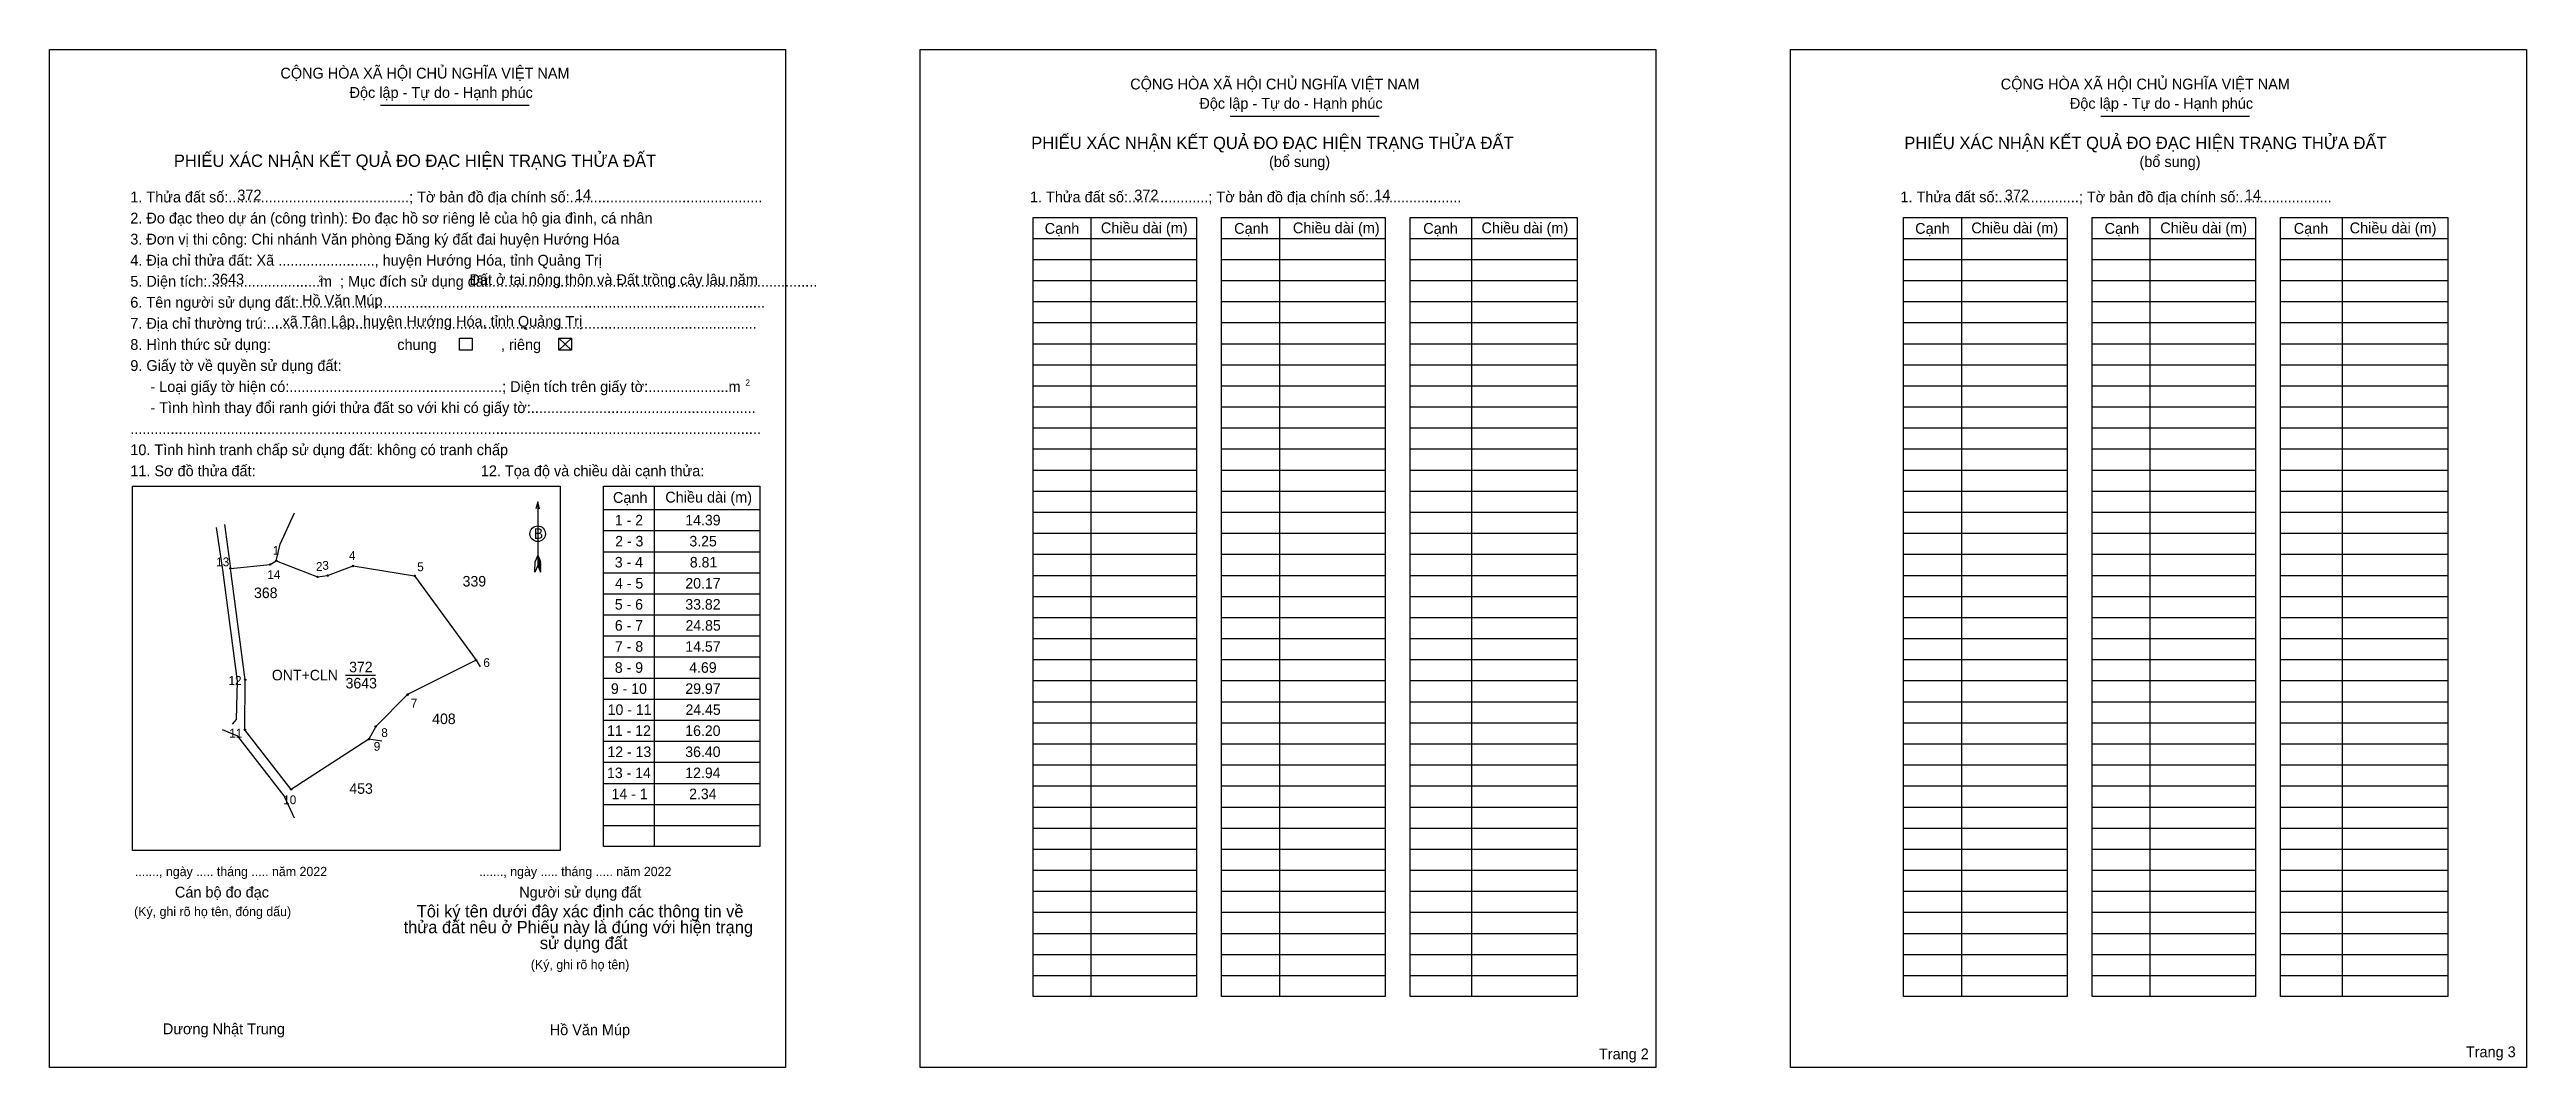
# Model space of a CAD drawing. Extents: x 548721 to 549523, y 1836236 to 1836566.
import ezdxf

# ---------------------------------------------------------------- set-up
doc = ezdxf.new("R2010")
doc.units = 0
for name, color, linetype in [('Level 1', 7, 'Continuous'), ('Level 10', 7, 'Continuous'), ('Level 11', 7, 'Continuous'), ('Level 13', 7, 'Continuous'), ('Level 2', 7, 'Continuous'), ('Level 25', 7, 'Continuous'), ('Level 48', 7, 'Continuous'), ('Level 50', 7, 'Continuous'), ('Level 52', 7, 'Continuous'), ('Level 55', 7, 'Continuous'), ('Level 6', 7, 'Continuous'), ('Level 9', 7, 'Continuous')]:
    doc.layers.add(name, color=color, linetype=linetype)

msp = doc.modelspace()

# ---------------------------------------------------------------- linework, layer by layer
at = {"layer": 'Level 1'}
for p, q in [((548720.63, 1836566.17), (548720.63, 1836566.17)), ((549002.56, 1836566.17), (549002.56, 1836566.17)), ((548827.81, 1836548.12), (548876.01, 1836548.12)), ((549103.05, 1836544.6), (549151.26, 1836544.6)), ((549384.99, 1836544.6), (549433.19, 1836544.6)), ((549057.92, 1836511.82), (549057.92, 1836259.44)), ((549118.99, 1836511.82), (549118.99, 1836259.44)), ((549181.19, 1836511.82), (549181.19, 1836259.44)), ((549339.85, 1836511.82), (549339.85, 1836259.44)), ((549400.92, 1836511.82), (549400.92, 1836259.44)), ((549463.13, 1836511.82), (549463.13, 1836259.44)), ((549039.16, 1836505), (549092.14, 1836505)), ((549100.23, 1836505), (549153.21, 1836505)), ((549161.3, 1836505), (549215.41, 1836505)), ((549321.09, 1836505), (549374.07, 1836505)), ((549382.16, 1836505), (549435.14, 1836505)), ((549443.23, 1836505), (549497.35, 1836505)), ((549039.16, 1836498.18), (549092.14, 1836498.18)), ((549039.16, 1836491.36), (549092.14, 1836491.36)), ((549100.23, 1836498.18), (549153.21, 1836498.18)), ((549100.23, 1836491.36), (549153.21, 1836491.36)), ((549161.3, 1836498.18), (549215.41, 1836498.18)), ((549161.3, 1836491.36), (549215.41, 1836491.36)), ((549321.09, 1836498.18), (549374.07, 1836498.18)), ((549321.09, 1836491.36), (549374.07, 1836491.36)), ((549382.16, 1836498.18), (549435.14, 1836498.18)), ((549382.16, 1836491.36), (549435.14, 1836491.36)), ((549443.23, 1836498.18), (549497.35, 1836498.18)), ((549443.23, 1836491.36), (549497.35, 1836491.36)), ((549039.16, 1836484.54), (549092.14, 1836484.54)), ((549100.23, 1836484.54), (549153.21, 1836484.54)), ((549161.3, 1836484.54), (549215.41, 1836484.54)), ((549321.09, 1836484.54), (549374.07, 1836484.54)), ((549382.16, 1836484.54), (549435.14, 1836484.54)), ((549443.23, 1836484.54), (549497.35, 1836484.54)), ((549039.16, 1836477.72), (549092.14, 1836477.72)), ((549100.23, 1836477.72), (549153.21, 1836477.72)), ((549161.3, 1836477.72), (549215.41, 1836477.72)), ((549321.09, 1836477.72), (549374.07, 1836477.72)), ((549382.16, 1836477.72), (549435.14, 1836477.72)), ((549443.23, 1836477.72), (549497.35, 1836477.72)), ((548885.58, 1836472.67), (548889.67, 1836468.85)), ((548885.58, 1836468.85), (548889.67, 1836472.67)), ((549039.16, 1836470.9), (549092.14, 1836470.9)), ((549100.23, 1836470.9), (549153.21, 1836470.9)), ((549161.3, 1836470.9), (549215.41, 1836470.9)), ((549321.09, 1836470.9), (549374.07, 1836470.9)), ((549382.16, 1836470.9), (549435.14, 1836470.9)), ((549443.23, 1836470.9), (549497.35, 1836470.9)), ((549039.16, 1836464.08), (549092.14, 1836464.08)), ((549100.23, 1836464.08), (549153.21, 1836464.08)), ((549161.3, 1836464.08), (549215.41, 1836464.08)), ((549321.09, 1836464.08), (549374.07, 1836464.08)), ((549382.16, 1836464.08), (549435.14, 1836464.08)), ((549443.23, 1836464.08), (549497.35, 1836464.08)), ((549039.16, 1836457.25), (549092.14, 1836457.25)), ((549100.23, 1836457.25), (549153.21, 1836457.25)), ((549161.3, 1836457.25), (549215.41, 1836457.25)), ((549321.09, 1836457.25), (549374.07, 1836457.25)), ((549382.16, 1836457.25), (549435.14, 1836457.25)), ((549443.23, 1836457.25), (549497.35, 1836457.25)), ((549039.16, 1836450.43), (549092.14, 1836450.43)), ((549039.16, 1836443.61), (549092.14, 1836443.61)), ((549100.23, 1836450.43), (549153.21, 1836450.43)), ((549100.23, 1836443.61), (549153.21, 1836443.61)), ((549161.3, 1836450.43), (549215.41, 1836450.43)), ((549161.3, 1836443.61), (549215.41, 1836443.61)), ((549321.09, 1836450.43), (549374.07, 1836450.43)), ((549321.09, 1836443.61), (549374.07, 1836443.61)), ((549382.16, 1836450.43), (549435.14, 1836450.43)), ((549382.16, 1836443.61), (549435.14, 1836443.61)), ((549443.23, 1836450.43), (549497.35, 1836450.43)), ((549443.23, 1836443.61), (549497.35, 1836443.61)), ((549039.16, 1836436.79), (549092.14, 1836436.79)), ((549100.23, 1836436.79), (549153.21, 1836436.79)), ((549161.3, 1836436.79), (549215.41, 1836436.79)), ((549321.09, 1836436.79), (549374.07, 1836436.79)), ((549382.16, 1836436.79), (549435.14, 1836436.79)), ((549443.23, 1836436.79), (549497.35, 1836436.79)), ((549039.16, 1836429.97), (549092.14, 1836429.97)), ((549100.23, 1836429.97), (549153.21, 1836429.97)), ((549161.3, 1836429.97), (549215.41, 1836429.97)), ((549321.09, 1836429.97), (549374.07, 1836429.97)), ((549382.16, 1836429.97), (549435.14, 1836429.97)), ((549443.23, 1836429.97), (549497.35, 1836429.97)), ((548747.48, 1836424.75), (548747.48, 1836424.75)), ((548878.73, 1836419.65), (548878.73, 1836399.01)), ((548916.42, 1836424.78), (548916.42, 1836308.02)), ((549039.16, 1836423.15), (549092.14, 1836423.15)), ((549100.23, 1836423.15), (549153.21, 1836423.15)), ((549161.3, 1836423.15), (549215.41, 1836423.15)), ((549321.09, 1836423.15), (549374.07, 1836423.15)), ((549382.16, 1836423.15), (549435.14, 1836423.15)), ((549443.23, 1836423.15), (549497.35, 1836423.15)), ((548900.05, 1836417.17), (548950.64, 1836417.17)), ((549039.16, 1836416.33), (549092.14, 1836416.33)), ((549100.23, 1836416.33), (549153.21, 1836416.33)), ((549161.3, 1836416.33), (549215.41, 1836416.33)), ((549321.09, 1836416.33), (549374.07, 1836416.33)), ((549382.16, 1836416.33), (549435.14, 1836416.33)), ((549443.23, 1836416.33), (549497.35, 1836416.33)), ((548900.05, 1836410.34), (548950.64, 1836410.34)), ((548900.05, 1836403.52), (548950.64, 1836403.52)), ((549039.16, 1836409.51), (549092.14, 1836409.51)), ((549039.16, 1836402.68), (549092.14, 1836402.68)), ((549100.23, 1836409.51), (549153.21, 1836409.51)), ((549100.23, 1836402.68), (549153.21, 1836402.68)), ((549161.3, 1836409.51), (549215.41, 1836409.51)), ((549161.3, 1836402.68), (549215.41, 1836402.68)), ((549321.09, 1836409.51), (549374.07, 1836409.51)), ((549321.09, 1836402.68), (549374.07, 1836402.68)), ((549382.16, 1836409.51), (549435.14, 1836409.51)), ((549382.16, 1836402.68), (549435.14, 1836402.68)), ((549443.23, 1836409.51), (549497.35, 1836409.51)), ((549443.23, 1836402.68), (549497.35, 1836402.68)), ((548877.82, 1836396.91), (548877.87, 1836400.32)), ((548878.73, 1836399.01), (548877.82, 1836396.91)), ((548878.73, 1836402.42), (548877.87, 1836400.32)), ((548878.73, 1836402.42), (548879.61, 1836400.32)), ((548878.73, 1836402.13), (548879.61, 1836400.01)), ((548878.73, 1836401.83), (548879.61, 1836399.72)), ((548878.73, 1836401.54), (548879.62, 1836399.41)), ((548878.73, 1836401.23), (548879.62, 1836399.11)), ((548878.73, 1836400.94), (548879.62, 1836398.8)), ((548878.73, 1836400.64), (548879.62, 1836398.49)), ((548878.73, 1836400.34), (548879.63, 1836398.18)), ((548878.73, 1836400.05), (548879.63, 1836397.88)), ((548878.73, 1836399.75), (548879.63, 1836397.57)), ((548878.73, 1836399.46), (548879.64, 1836397.27)), ((548878.73, 1836399.01), (548879.64, 1836396.91)), ((548879.64, 1836396.91), (548879.61, 1836400.32)), ((548900.05, 1836396.7), (548950.64, 1836396.7)), ((549039.16, 1836395.86), (549092.14, 1836395.86)), ((549100.23, 1836395.86), (549153.21, 1836395.86)), ((549161.3, 1836395.86), (549215.41, 1836395.86)), ((549321.09, 1836395.86), (549374.07, 1836395.86)), ((549382.16, 1836395.86), (549435.14, 1836395.86)), ((549443.23, 1836395.86), (549497.35, 1836395.86)), ((548900.05, 1836389.88), (548950.64, 1836389.88)), ((549039.16, 1836389.04), (549092.14, 1836389.04)), ((549100.23, 1836389.04), (549153.21, 1836389.04)), ((549161.3, 1836389.04), (549215.41, 1836389.04)), ((549321.09, 1836389.04), (549374.07, 1836389.04)), ((549382.16, 1836389.04), (549435.14, 1836389.04)), ((549443.23, 1836389.04), (549497.35, 1836389.04)), ((548900.05, 1836383.06), (548950.64, 1836383.06)), ((549039.16, 1836382.22), (549092.14, 1836382.22)), ((549100.23, 1836382.22), (549153.21, 1836382.22)), ((549161.3, 1836382.22), (549215.41, 1836382.22)), ((549321.09, 1836382.22), (549374.07, 1836382.22)), ((549382.16, 1836382.22), (549435.14, 1836382.22)), ((549443.23, 1836382.22), (549497.35, 1836382.22)), ((548900.05, 1836376.24), (548950.64, 1836376.24)), ((549039.16, 1836375.4), (549092.14, 1836375.4)), ((549100.23, 1836375.4), (549153.21, 1836375.4)), ((549161.3, 1836375.4), (549215.41, 1836375.4)), ((549321.09, 1836375.4), (549374.07, 1836375.4)), ((549382.16, 1836375.4), (549435.14, 1836375.4)), ((549443.23, 1836375.4), (549497.35, 1836375.4)), ((548900.05, 1836369.42), (548950.64, 1836369.42)), ((548900.05, 1836362.6), (548950.64, 1836362.6)), ((549039.16, 1836368.58), (549092.14, 1836368.58)), ((549100.23, 1836368.58), (549153.21, 1836368.58)), ((549161.3, 1836368.58), (549215.41, 1836368.58)), ((549321.09, 1836368.58), (549374.07, 1836368.58)), ((549382.16, 1836368.58), (549435.14, 1836368.58)), ((549443.23, 1836368.58), (549497.35, 1836368.58)), ((548900.05, 1836355.77), (548950.64, 1836355.77)), ((549039.16, 1836361.76), (549092.14, 1836361.76)), ((549039.16, 1836354.93), (549092.14, 1836354.93)), ((549100.23, 1836361.76), (549153.21, 1836361.76)), ((549100.23, 1836354.93), (549153.21, 1836354.93)), ((549161.3, 1836361.76), (549215.41, 1836361.76)), ((549161.3, 1836354.93), (549215.41, 1836354.93)), ((549321.09, 1836361.76), (549374.07, 1836361.76)), ((549321.09, 1836354.93), (549374.07, 1836354.93)), ((549382.16, 1836361.76), (549435.14, 1836361.76)), ((549382.16, 1836354.93), (549435.14, 1836354.93)), ((549443.23, 1836361.76), (549497.35, 1836361.76)), ((549443.23, 1836354.93), (549497.35, 1836354.93)), ((548900.05, 1836348.95), (548950.64, 1836348.95)), ((549039.16, 1836348.11), (549092.14, 1836348.11)), ((549100.23, 1836348.11), (549153.21, 1836348.11)), ((549161.3, 1836348.11), (549215.41, 1836348.11)), ((549321.09, 1836348.11), (549374.07, 1836348.11)), ((549382.16, 1836348.11), (549435.14, 1836348.11)), ((549443.23, 1836348.11), (549497.35, 1836348.11)), ((548900.05, 1836342.13), (548950.64, 1836342.13)), ((549039.16, 1836341.29), (549092.14, 1836341.29)), ((549100.23, 1836341.29), (549153.21, 1836341.29)), ((549161.3, 1836341.29), (549215.41, 1836341.29)), ((549321.09, 1836341.29), (549374.07, 1836341.29)), ((549382.16, 1836341.29), (549435.14, 1836341.29)), ((549443.23, 1836341.29), (549497.35, 1836341.29)), ((548900.05, 1836335.31), (548950.64, 1836335.31)), ((549039.16, 1836334.47), (549092.14, 1836334.47)), ((549100.23, 1836334.47), (549153.21, 1836334.47)), ((549161.3, 1836334.47), (549215.41, 1836334.47)), ((549321.09, 1836334.47), (549374.07, 1836334.47)), ((549382.16, 1836334.47), (549435.14, 1836334.47)), ((549443.23, 1836334.47), (549497.35, 1836334.47)), ((548900.05, 1836328.49), (548950.64, 1836328.49)), ((549039.16, 1836327.65), (549092.14, 1836327.65)), ((549100.23, 1836327.65), (549153.21, 1836327.65)), ((549161.3, 1836327.65), (549215.41, 1836327.65)), ((549321.09, 1836327.65), (549374.07, 1836327.65)), ((549382.16, 1836327.65), (549435.14, 1836327.65)), ((549443.23, 1836327.65), (549497.35, 1836327.65)), ((548900.05, 1836321.67), (548950.64, 1836321.67)), ((548900.05, 1836314.85), (548950.64, 1836314.85)), ((549039.16, 1836320.83), (549092.14, 1836320.83)), ((549100.23, 1836320.83), (549153.21, 1836320.83)), ((549161.3, 1836320.83), (549215.41, 1836320.83)), ((549321.09, 1836320.83), (549374.07, 1836320.83)), ((549382.16, 1836320.83), (549435.14, 1836320.83)), ((549443.23, 1836320.83), (549497.35, 1836320.83)), ((548886.03, 1836306.71), (548886.03, 1836306.71)), ((549039.16, 1836314.01), (549092.14, 1836314.01)), ((549039.16, 1836307.19), (549092.14, 1836307.19)), ((549100.23, 1836314.01), (549153.21, 1836314.01)), ((549100.23, 1836307.19), (549153.21, 1836307.19)), ((549161.3, 1836314.01), (549215.41, 1836314.01)), ((549161.3, 1836307.19), (549215.41, 1836307.19)), ((549321.09, 1836314.01), (549374.07, 1836314.01)), ((549321.09, 1836307.19), (549374.07, 1836307.19)), ((549382.16, 1836314.01), (549435.14, 1836314.01)), ((549382.16, 1836307.19), (549435.14, 1836307.19)), ((549443.23, 1836314.01), (549497.35, 1836314.01)), ((549443.23, 1836307.19), (549497.35, 1836307.19)), ((549039.16, 1836300.36), (549092.14, 1836300.36)), ((549100.23, 1836300.36), (549153.21, 1836300.36)), ((549161.3, 1836300.36), (549215.41, 1836300.36)), ((549321.09, 1836300.36), (549374.07, 1836300.36)), ((549382.16, 1836300.36), (549435.14, 1836300.36)), ((549443.23, 1836300.36), (549497.35, 1836300.36)), ((549039.16, 1836293.54), (549092.14, 1836293.54)), ((549100.23, 1836293.54), (549153.21, 1836293.54)), ((549161.3, 1836293.54), (549215.41, 1836293.54)), ((549321.09, 1836293.54), (549374.07, 1836293.54)), ((549382.16, 1836293.54), (549435.14, 1836293.54)), ((549443.23, 1836293.54), (549497.35, 1836293.54)), ((549039.16, 1836286.72), (549092.14, 1836286.72)), ((549100.23, 1836286.72), (549153.21, 1836286.72)), ((549161.3, 1836286.72), (549215.41, 1836286.72)), ((549321.09, 1836286.72), (549374.07, 1836286.72)), ((549382.16, 1836286.72), (549435.14, 1836286.72)), ((549443.23, 1836286.72), (549497.35, 1836286.72)), ((549039.16, 1836279.9), (549092.14, 1836279.9)), ((549100.23, 1836279.9), (549153.21, 1836279.9)), ((549161.3, 1836279.9), (549215.41, 1836279.9)), ((549321.09, 1836279.9), (549374.07, 1836279.9)), ((549382.16, 1836279.9), (549435.14, 1836279.9)), ((549443.23, 1836279.9), (549497.35, 1836279.9)), ((549039.16, 1836273.08), (549092.14, 1836273.08)), ((549039.16, 1836266.26), (549092.14, 1836266.26)), ((549100.23, 1836273.08), (549153.21, 1836273.08)), ((549100.23, 1836266.26), (549153.21, 1836266.26)), ((549161.3, 1836273.08), (549215.41, 1836273.08)), ((549161.3, 1836266.26), (549215.41, 1836266.26)), ((549321.09, 1836273.08), (549374.07, 1836273.08)), ((549321.09, 1836266.26), (549374.07, 1836266.26)), ((549382.16, 1836273.08), (549435.14, 1836273.08)), ((549382.16, 1836266.26), (549435.14, 1836266.26)), ((549443.23, 1836273.08), (549497.35, 1836273.08)), ((549443.23, 1836266.26), (549497.35, 1836266.26)), ((548959.01, 1836236.47), (548959.01, 1836236.47)), ((549240.93, 1836236.47), (549240.93, 1836236.47))]:
    msp.add_line(p, q, dxfattribs=at)
for points in [[(549039.16, 1836511.82), (549092.14, 1836511.82), (549092.14, 1836259.44), (549039.16, 1836259.44)], [(549100.23, 1836511.82), (549153.21, 1836511.82), (549153.21, 1836259.44), (549100.23, 1836259.44)], [(549161.3, 1836511.82), (549215.41, 1836511.82), (549215.41, 1836259.44), (549161.3, 1836259.44)], [(549321.09, 1836511.82), (549374.07, 1836511.82), (549374.07, 1836259.44), (549321.09, 1836259.44)], [(549382.16, 1836511.82), (549435.14, 1836511.82), (549435.14, 1836259.44), (549382.16, 1836259.44)], [(549443.23, 1836511.82), (549497.35, 1836511.82), (549497.35, 1836259.44), (549443.23, 1836259.44)], [(548747.48, 1836424.75), (548886.03, 1836424.75), (548886.03, 1836306.71), (548747.48, 1836306.71)], [(548900.05, 1836424.78), (548950.64, 1836424.78), (548950.64, 1836308.02), (548900.05, 1836308.02)]]:
    msp.add_lwpolyline(points, close=True, dxfattribs=at)
msp.add_lwpolyline([(548879.33, 1836417.45), (548878.73, 1836419.65), (548878.14, 1836417.45)], dxfattribs=at)
msp.add_circle((548878.74, 1836409.33), 2.52, dxfattribs=at)
at = {"layer": 'Level 10'}
msp.add_lwpolyline([(548824.09, 1836342.78), (548798.91, 1836326.53), (548783.9, 1836345.83), (548784.02, 1836362.03), (548779.2, 1836398.11), (548792.08, 1836399.34), (548794.06, 1836400.59), (548807.47, 1836395.36), (548810.69, 1836395.78), (548818.93, 1836398.9), (548838.85, 1836395.72), (548858.78, 1836368.4), (548836.59, 1836357.22), (548826.26, 1836346.94)], close=True, dxfattribs=at)
at = {"layer": 'Level 11'}
for centre in [(548779.2, 1836398.11), (548792.08, 1836399.34), (548794.06, 1836400.59), (548807.47, 1836395.36), (548810.69, 1836395.78), (548818.93, 1836398.9), (548838.85, 1836395.72), (548858.78, 1836368.4), (548784.02, 1836362.03), (548836.59, 1836357.22), (548826.26, 1836346.94), (548783.9, 1836345.83), (548824.09, 1836342.78), (548824.09, 1836342.78), (548798.91, 1836326.53)]:
    msp.add_circle(centre, 0.227, dxfattribs=at)
at = {"layer": 'Level 2'}
for points in [[(548720.63, 1836566.17), (548959, 1836566.17), (548959, 1836236.47), (548720.63, 1836236.47)], [(549002.56, 1836566.17), (549240.93, 1836566.17), (549240.93, 1836236.47), (549002.56, 1836236.47)], [(549284.5, 1836566.17), (549522.87, 1836566.17), (549522.87, 1836236.47), (549284.5, 1836236.47)]]:
    msp.add_lwpolyline(points, close=True, dxfattribs=at)
at = {"layer": 'Level 25'}
for p, q in [((548807.47, 1836395.36), (548810.69, 1836395.78)), ((548838.85, 1836395.72), (548858.78, 1836368.4)), ((548836.59, 1836357.22), (548826.26, 1836346.94)), ((548798.91, 1836326.53), (548783.9, 1836345.83))]:
    msp.add_line(p, q, dxfattribs=at)
at = {"layer": 'Level 50'}
for points in [[(548853.37, 1836472.67), (548857.46, 1836472.67), (548857.46, 1836468.85), (548853.37, 1836468.85)], [(548885.58, 1836472.67), (548889.67, 1836472.67), (548889.67, 1836468.85), (548885.58, 1836468.85)]]:
    msp.add_lwpolyline(points, close=True, dxfattribs=at)
at = {"layer": 'Level 9'}
for p, q in [((548776.72, 1836397.62), (548774.74, 1836411.34)), ((548777.35, 1836412.38), (548779.2, 1836398.11)), ((548795.36, 1836405.95), (548800.01, 1836416.16)), ((548794.06, 1836400.59), (548795.36, 1836405.95)), ((548781.54, 1836361.54), (548776.72, 1836397.62)), ((548816.5, 1836363.56), (548826.17, 1836363.56)), ((548858.78, 1836368.4), (548860.1, 1836366.24)), ((548781.14, 1836349.22), (548781.54, 1836361.54)), ((548779.93, 1836347.7), (548781.14, 1836349.22)), ((548781.57, 1836343.78), (548776.62, 1836345.82)), ((548796.58, 1836324.48), (548781.57, 1836343.78)), ((548828.23, 1836342.15), (548824.09, 1836342.78)), ((548799.94, 1836317.22), (548796.58, 1836324.48))]:
    msp.add_line(p, q, dxfattribs=at)

# ---------------------------------------------------------------- texts
at = {"layer": 'Level 1'}
for s, height, p in [('CỘNG HÒA XÃ HỘI CHỦ NGHĨA VIỆT NAM', 3.5014, (548795.4, 1836556.77)), ('CỘNG HÒA XÃ HỘI CHỦ NGHĨA VIỆT NAM', 3.5014, (549070.65, 1836553.24)), ('CỘNG HÒA XÃ HỘI CHỦ NGHĨA VIỆT NAM', 3.5014, (549352.59, 1836553.24)), ('Độc lập - Tự do - Hạnh phúc', 3.5014, (548817.8, 1836550.51)), ('Độc lập - Tự do - Hạnh phúc', 3.5014, (549093.05, 1836546.99)), ('Độc lập - Tự do - Hạnh phúc', 3.5014, (549374.99, 1836546.99)), ('PHIẾU XÁC NHẬN KẾT QUẢ ĐO ĐẠC HIỆN TRẠNG THỬA ĐẤT', 4.002, (549038.59, 1836533.93)), ('PHIẾU XÁC NHẬN KẾT QUẢ ĐO ĐẠC HIỆN TRẠNG THỬA ĐẤT', 4.002, (549321.36, 1836533.93)), ('PHIẾU XÁC NHẬN KẾT QUẢ ĐO ĐẠC HIỆN TRẠNG THỬA ĐẤT', 4.002, (548760.9, 1836528.17)), ('(bổ sung)', 3.501, (549115.61, 1836528.12)), ('(bổ sung)', 3.501, (549397.54, 1836528.12)), ('1. Thửa đất số:.............................................; Tờ bản đồ địa chính số:................................................', 3.50141, (548746.79, 1836516.65)), ('1. Thửa đất số:....................; Tờ bản đồ địa chính số:.......................', 3.5014, (549038.17, 1836516.68)), ('1. Thửa đất số:....................; Tờ bản đồ địa chính số:.......................', 3.5014, (549320.11, 1836516.68)), ('3. Đơn vị thi công: Chi nhánh Văn phòng Đăng ký đất đai huyện Hướng Hóa', 3.5014, (548746.79, 1836503)), ('2. Đo đạc theo dự án (công trình): Đo đạc hồ sơ riêng lẻ của hộ gia đình, cá nhân', 3.5014, (548746.79, 1836509.82)), ('Cạnh', 3.501, (549042.95, 1836506.48)), ('Chiều dài (m)', 3.5014, (549061.14, 1836506.65)), ('Cạnh', 3.501, (549104.31, 1836506.48)), ('Chiều dài (m)', 3.5014, (549123.34, 1836506.65)), ('Cạnh', 3.501, (549165.56, 1836506.48)), ('Chiều dài (m)', 3.5014, (549184.41, 1836506.65)), ('Cạnh', 3.501, (549324.88, 1836506.48)), ('Chiều dài (m)', 3.5014, (549343.07, 1836506.65)), ('Cạnh', 3.501, (549386.24, 1836506.48)), ('Chiều dài (m)', 3.5014, (549404.27, 1836506.65)), ('Cạnh', 3.501, (549447.5, 1836506.48)), ('Chiều dài (m)', 3.5014, (549465.62, 1836506.65)), ('4. Địa chỉ thửa đất: Xã ........................, huyện Hướng Hóa, tỉnh Quảng Trị', 3.5014, (548746.79, 1836496.18)), ('5. Diện tích:............................m  ; Mục đích sử dụng đất:.................................................................................', 3.50141, (548746.79, 1836489.36)), ('2', 2, (548807.73, 1836490.95)), ('6. Tên người sử dụng đất:....................................................................................................................', 3.50141, (548746.79, 1836482.54)), ('7. Địa chỉ thường trú:..........................................................................................................................', 3.50141, (548746.79, 1836475.72)), ('chung                , riêng', 3.5014, (548833.26, 1836468.86)), ('9. Giấy tờ về quyền sử dụng đất:', 3.5014, (548746.79, 1836462.08)), ('     - Loại giấy tờ hiện có:.....................................................; Diện tích trên giấy tờ:....................m', 3.50141, (548746.79, 1836455.25)), ('2', 2, (548946.01, 1836457.3)), ('     - Tình hình thay đổi ranh giới thửa đất so với khi có giấy tờ:........................................................', 3.50141, (548746.79, 1836448.43)), ('10. Tình hình tranh chấp sử dụng đất: không có tranh chấp', 3.5014, (548746.79, 1836434.79)), ('.............................................................................................................................................................', 3.50141, (548746.79, 1836441.61)), ('11. Sơ đồ thửa đất:', 3.5014, (548746.79, 1836427.97)), ('12. Tọa độ và chiều dài cạnh thửa:', 3.5014, (548860.32, 1836427.97)), ('Cạnh', 3.501, (548903.12, 1836419.33)), ('Chiều dài (m)', 3.5014, (548920.06, 1836419.44)), ('B', 3.41, (548877.47, 1836407.68)), ('......., ngày ..... tháng ..... năm 2022', 3.0014, (548748.28, 1836298.44)), ('......., ngày ..... tháng ..... năm 2022', 3.0014, (548859.8, 1836298.44)), ('Cán bộ đo đạc', 3.5014, (548761.24, 1836291.51)), ('Người sử dụng đất', 3.5014, (548872.76, 1836291.51)), ('(Ký, ghi rõ họ tên, đóng dấu)', 3.0014, (548748.01, 1836285.48)), ('thửa đất nêu ở Phiếu này là đúng với hiện trạng', 3.9789, (548835.3, 1836279.95)), ('Tôi ký tên dưới đây xác định các thông tin về', 3.9789, (548839.56, 1836285.09)), ('sử dụng đất', 3.9789, (548879.44, 1836274.82)), ('(Ký, ghi rõ họ tên)', 3.0014, (548876.51, 1836268.3)), ('Dương Nhật Trung', 3.5014, (548757.34, 1836247.24)), ('Trang 2', 3.501, (549222.47, 1836239.11)), ('Trang 3', 3.501, (549503.24, 1836239.79))]:
    msp.add_text(s, height=height, dxfattribs=at).set_placement(p)
at = {"layer": 'Level 13'}
for s, p in [('ONT+CLN', (548792.63, 1836361.85)), ('3643', (548816.51, 1836359.24)), ('372', (548817.66, 1836364.47))]:
    msp.add_text(s, height=3.411, dxfattribs=at).set_placement(p)
at = {"layer": 'Level 48'}
msp.add_text('8. Hình thức sử dụng:', height=3.5015, dxfattribs=at).set_placement((548746.79, 1836468.9))
at = {"layer": 'Level 52'}
for s, p in [('1 - 2', (548903.72, 1836412.05)), ('14.39', (548926.55, 1836412.05)), ('2 - 3', (548903.83, 1836405.23)), ('3.25', (548927.87, 1836405.23)), ('339', (548854.42, 1836392.25)), ('3 - 4', (548903.71, 1836398.41)), ('4 - 5', (548903.79, 1836391.59)), ('20.17', (548926.56, 1836391.59)), ('8.81', (548928.01, 1836398.41)), ('368', (548786.86, 1836388.5)), ('5 - 6', (548903.72, 1836384.76)), ('33.82', (548926.55, 1836384.76)), ('6 - 7', (548903.73, 1836377.94)), ('24.85', (548926.61, 1836377.94)), ('7 - 8', (548903.76, 1836371.12)), ('14.57', (548926.56, 1836371.12)), ('8 - 9', (548903.73, 1836364.3)), ('4.69', (548927.81, 1836364.3)), ('9 - 10', (548902.45, 1836357.48)), ('29.97', (548926.56, 1836357.48)), ('408', (548844.56, 1836347.69)), ('11 - 12', (548901.2, 1836343.84)), ('10 - 11', (548901.41, 1836350.66)), ('24.45', (548926.61, 1836350.66)), ('16.20', (548926.53, 1836343.84)), ('12 - 13', (548901.31, 1836337.02)), ('36.40', (548926.53, 1836337.02)), ('13 - 14', (548901.19, 1836330.19)), ('12.94', (548926.53, 1836330.19)), ('453', (548817.73, 1836325.1)), ('14 - 1', (548902.67, 1836323.37)), ('2.34', (548927.79, 1836323.37))]:
    msp.add_text(s, height=3.411, dxfattribs=at).set_placement(p)
at = {"layer": 'Level 55'}
for s, p in [('13', (548779.12, 1836398.11)), ('14', (548792, 1836399.34)), ('1', (548794.03, 1836400.59)), ('2', (548807.43, 1836395.36)), ('3', (548810.65, 1836395.78)), ('4', (548818.89, 1836398.9)), ('5', (548838.81, 1836395.72)), ('6', (548858.74, 1836368.4)), ('12', (548783.94, 1836362.03)), ('7', (548836.55, 1836357.22)), ('8', (548826.22, 1836346.94)), ('11', (548783.83, 1836345.83)), ('9', (548824.05, 1836342.78)), ('10', (548798.83, 1836326.53))]:
    msp.add_text(s, height=0.114, dxfattribs=at).set_placement(p)
at = {"layer": 'Level 6'}
for s, height, p in [('372', 3.502, (548781.46, 1836517.29)), ('14', 3.502, (548890.81, 1836517.35)), ('372', 3.502, (549071.96, 1836517.29)), ('14', 3.502, (549149.74, 1836517.32)), ('372', 3.502, (549353.9, 1836517.29)), ('14', 3.502, (549431.67, 1836517.32)), ('3643', 3.502, (548773.23, 1836490.04)), ('Đất ở tại nông thôn và Đất trồng cây lâu năm', 3.5016, (548856.66, 1836489.91)), ('Hồ Văn Múp', 3.502, (548802.44, 1836483.2)), (', xã Tân Lập, huyện Hướng Hóa, tỉnh Quảng Trị', 3.5016, (548793.5, 1836476.37)), ('Hồ Văn Múp', 3.502, (548882.63, 1836246.93))]:
    msp.add_text(s, height=height, dxfattribs=at).set_placement(p)
at = {"layer": 'Level 9'}
for s, height, p in [('1', 2.84, (548792.94, 1836402.56)), ('4', 2.84, (548817.61, 1836400.87)), ('13', 2.842, (548774.6, 1836398.81)), ('14', 2.842, (548791.16, 1836394.69)), ('2', 2.84, (548806.92, 1836397.32)), ('3', 2.84, (548808.98, 1836397.67)), ('5', 2.84, (548839.72, 1836397.21)), ('12', 2.842, (548778.6, 1836360.4)), ('6', 2.84, (548861.13, 1836366.18)), ('7', 2.84, (548837.63, 1836353.03)), ('11', 2.842, (548778.83, 1836343.31)), ('9', 2.84, (548825.65, 1836339.06)), ('8', 2.84, (548828.08, 1836343.5)), ('10', 2.842, (548796.31, 1836321.75))]:
    msp.add_text(s, height=height, dxfattribs=at).set_placement(p)

doc.saveas('drawing.dxf')
